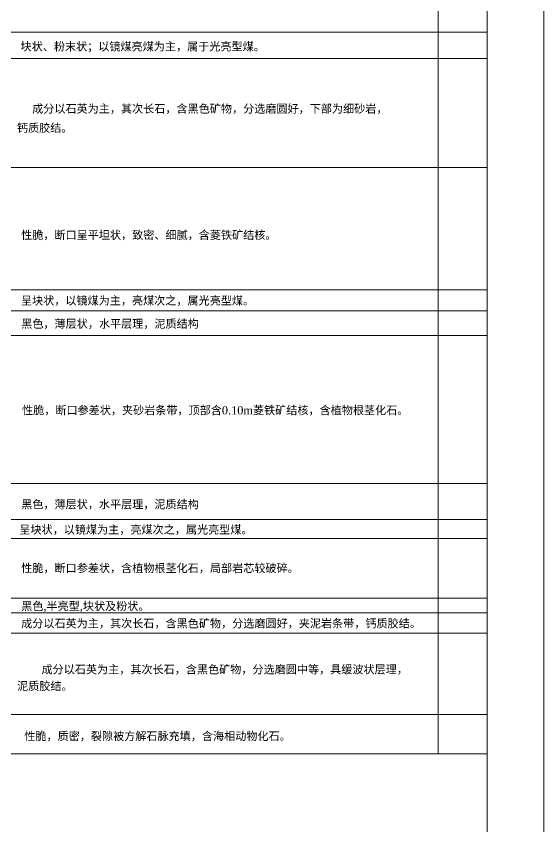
# Model space of a CAD drawing. Header units: inches. Extents: x 19725493 to 19730068, y 4137932 to 4142732.
# Drawn here: x 19725776.2 to 19725999.8, y 4140025.9 to 4140369.3 of the extents above; entities that cross this region are included whole.
import ezdxf

# ---------------------------------------------------------------- set-up
doc = ezdxf.new("R2010")
doc.units = ezdxf.units.IN
doc.header["$MEASUREMENT"] = 0
doc.layers.get('0').update_dxf_attribs({"lineweight": 0})
doc.layers.add('图形修饰', color=7, linetype='Continuous', lineweight=0)
doc.styles.add('Times New Roman', font='')
doc.styles.get('Times New Roman').set_extended_font_data('Times New Roman')

msp = doc.modelspace()

# ---------------------------------------------------------------- linework, layer by layer
at = {"color": 7}
for p, q in [((19725975.8, 4140362.54), (19725734.3, 4140362.54)), ((19725975.8, 4140351.39), (19725617.16, 4140351.39)), ((19725975.8, 4140305.23), (19725617.16, 4140305.23)), ((19725975.8, 4140253.41), (19725617.16, 4140253.41)), ((19725975.8, 4140244.44), (19725617.16, 4140244.44)), ((19725975.8, 4140244.44), (19725617.16, 4140244.44)), ((19725975.8, 4140234.09), (19725617.16, 4140234.09)), ((19725975.8, 4140171.3), (19725617.16, 4140171.3)), ((19725975.8, 4140156.12), (19725617.16, 4140156.12)), ((19725975.8, 4140147.98), (19725617.16, 4140147.98)), ((19725975.8, 4140122.7), (19725734.3, 4140122.7)), ((19725975.8, 4140116.58), (19725617.16, 4140116.58)), ((19725975.8, 4140107.96), (19725617.16, 4140107.96)), ((19725975.8, 4140073.53), (19725617.16, 4140073.53)), ((19725975.8, 4140073.53), (19725617.16, 4140073.53)), ((19725975.8, 4140056.83), (19725617.16, 4140056.83))]:
    msp.add_line(p, q, dxfattribs=at)
at = {"linetype": 'Continuous', "flags": 128}
msp.add_lwpolyline([(19725560.81, 4140763.05), (19725975.8, 4140763.05), (19725975.8, 4140056.83), (19725560.81, 4140056.83), (19725560.81, 4140763.05)], dxfattribs=at)
at = {"flags": 128}
msp.add_lwpolyline([(19725562.9, 4140056.72), (19725562.9, 4140690.58), (19725975.8, 4140690.58), (19725975.8, 4139904.02)], dxfattribs=at)
at = {"color": 7, "linetype": 'Continuous', "lineweight": 0, "flags": 128}
msp.add_lwpolyline([(19725955.1, 4140690.58), (19725955.1, 4140056.72)], dxfattribs=at)
at = {"layer": '图形修饰', "lineweight": 5}
msp.add_line((19725975.81, 4138000), (19725975.81, 4142500), dxfattribs=at)
at = {"layer": '图形修饰', "lineweight": 5, "flags": 128}
msp.add_lwpolyline([(19725999.81, 4138000), (19725999.81, 4142500)], dxfattribs=at)

# ---------------------------------------------------------------- texts
at = {"color": 7, "style": 'Times New Roman'}
for s, p in [('  呈块状，以镜煤为主，亮煤次之，属光亮型煤。', (19725775.59, 4140247.08)), ('  黑色，薄层状，水平层理，泥质结构', (19725775.7, 4140237.27)), ('  性脆，断口参差状，夹砂岩条带，顶部含0.10m菱铁矿结核，含植物根茎化石。', (19725776.06, 4140200.62)), ('  黑色，薄层状，水平层理，泥质结构', (19725775.7, 4140160.77)), ('  呈块状，以镜煤为主，亮煤次之，属光亮型煤。', (19725774.92, 4140150.05)), ('  性脆，断口参差状，含植物根茎化石，局部岩芯较破碎。', (19725775.7, 4140133.73)), ('  黑色,半亮型,块状及粉状。', (19725775.7, 4140117.63)), ('  成分以石英为主，其次长石，含黑色矿物，分选磨圆好，夹泥岩条带，钙质胶结。', (19725775.7, 4140110.31)), ('  成分以石英为主，其次长石，含黑色矿物，分选磨圆中等，具缓波状层理，', (19725784.31, 4140090.83)), ('泥质胶结。', (19725776.57, 4140083.78)), ('  性脆，质密，裂隙被方解石脉充填，含海相动物化石。', (19725777.01, 4140062.57))]:
    msp.add_text(s, height=3.45, dxfattribs=at).set_placement(p)
at = {"color": 7, "char_height": 3.45, "attachment_point": 1, "style": 'Times New Roman'}
for s, insert, width in [('\\pxsm0.96,ql;\\H3.45;    块状、粉末状；以镜煤亮煤为主，属于光亮型煤。\\H3.45;\\P', (19725772.83, 4140358.17), 169.4094), ('\\pxsm0.96,ql;\\H3.45;    成分以石英为主，其次长石，含黑色矿物，分选磨圆好，下部为细砂岩，\\H3.45;\\P', (19725777.74, 4140331.82), 169.4094), ('\\pxsm0.96,ql;\\H3.45;钙质胶结。\\H3.45;\\P', (19725776.48, 4140323.7), 169.8658), ('\\pxsm0.96,ql;\\H3.45;    性脆，断口呈平坦状，致密、细腻，含菱铁矿结核。^J\\H3.45;\\P', (19725773.06, 4140278.31), 630.8361)]:
    msp.add_mtext(s, dxfattribs=dict(at, insert=insert, width=width))

doc.saveas('drawing.dxf')
